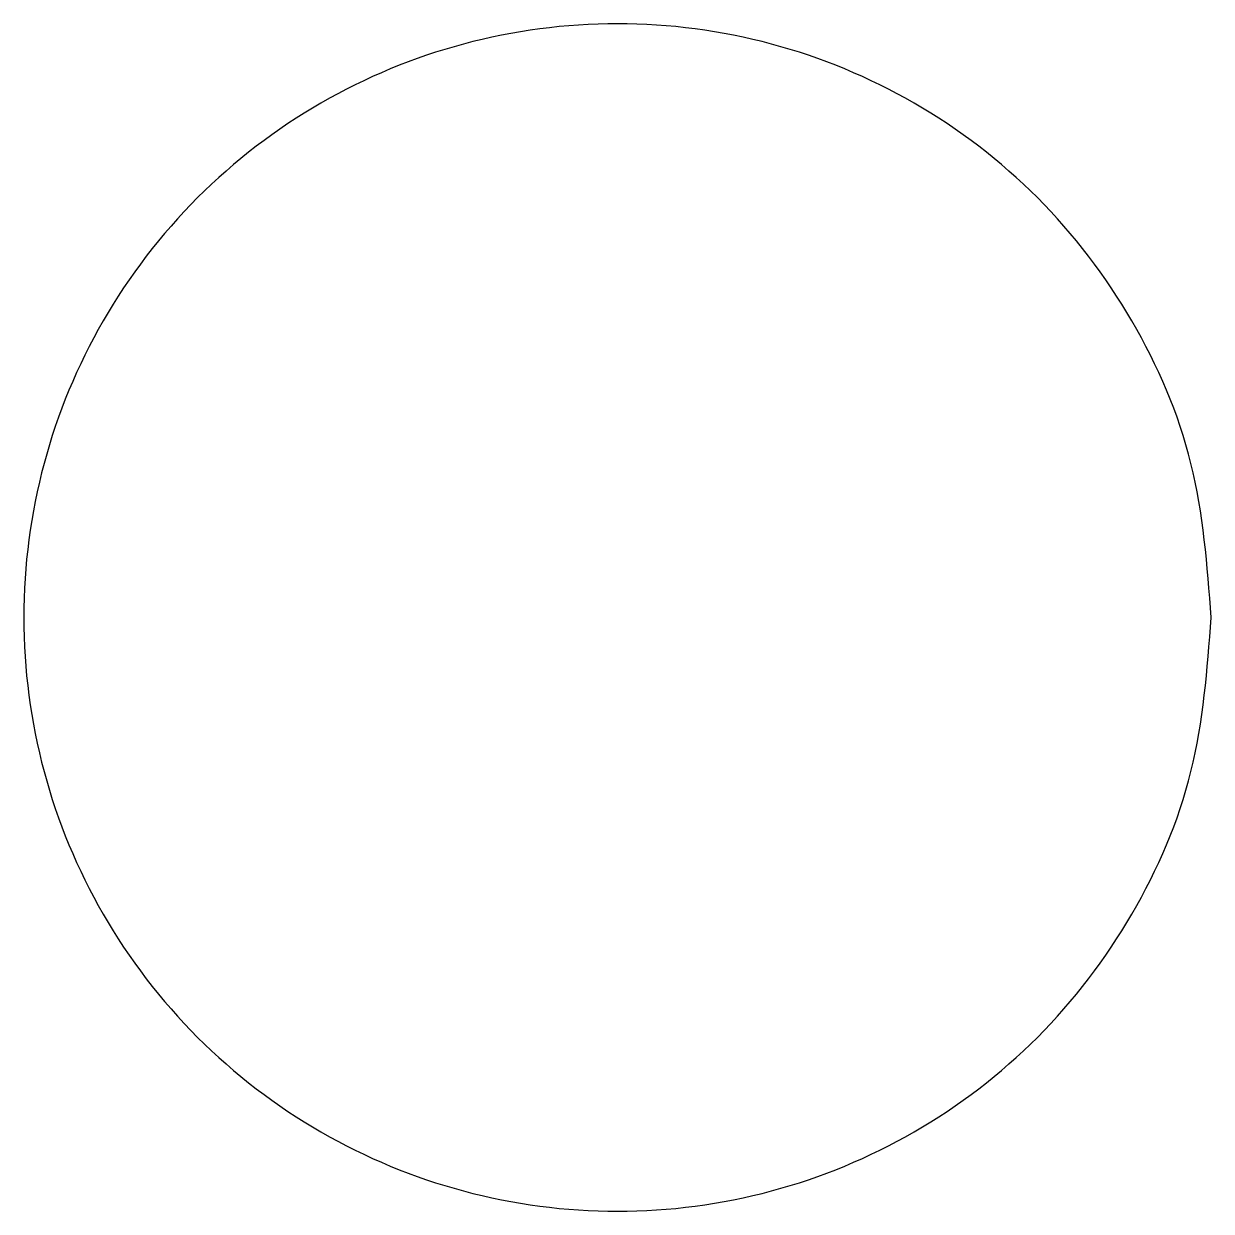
# Model space of a CAD drawing. Extents: x 51.6 to 148.4, y 51.6 to 148.4.
import ezdxf

# ---------------------------------------------------------------- set-up
doc = ezdxf.new("R2010")
doc.units = 0
doc.layers.add('Layer_1', color=7, linetype='CONTINUOUS')

msp = doc.modelspace()

# ---------------------------------------------------------------- linework, layer by layer
at = {"layer": 'Layer_1', "color": 7}
msp.add_lwpolyline([(148.38498, 100)], close=True, dxfattribs=at)
msp.add_open_spline([(148.38498, 100), (148.062434, 95.765912), (147.420012, 87.332775), (142.343208, 75.530972), (134.619358, 65.391395), (124.466174, 57.616811), (112.667994, 52.728344), (99.999793, 51.056045), (87.332831, 52.728346), (75.530959, 57.616813), (65.391403, 65.391397), (57.616814, 75.530973), (52.72835, 87.332776), (51.05605, 100), (52.728351, 112.667223), (57.616816, 124.469025), (65.391405, 134.608599), (75.530961, 142.383183), (87.332832, 147.27165), (99.999793, 148.94395), (112.667993, 147.271651), (124.466173, 142.383185), (134.619356, 134.608601), (142.343206, 124.469026), (147.420011, 112.667224), (148.062434, 104.234087), (148.38498, 100)], degree=3, knots=[0, 0, 0, 0, 12.665973, 25.22713, 37.893103, 50.559075, 63.120233, 75.786205, 88.452177, 101.013334, 113.679306, 126.345277, 138.906434, 151.572406, 164.238377, 176.799532, 189.465504, 202.131475, 214.69263, 227.358601, 240.024573, 252.58573, 265.251701, 277.917673, 290.47883, 303.144802, 303.144802, 303.144802, 303.144802], dxfattribs=at)

doc.saveas('drawing.dxf')
